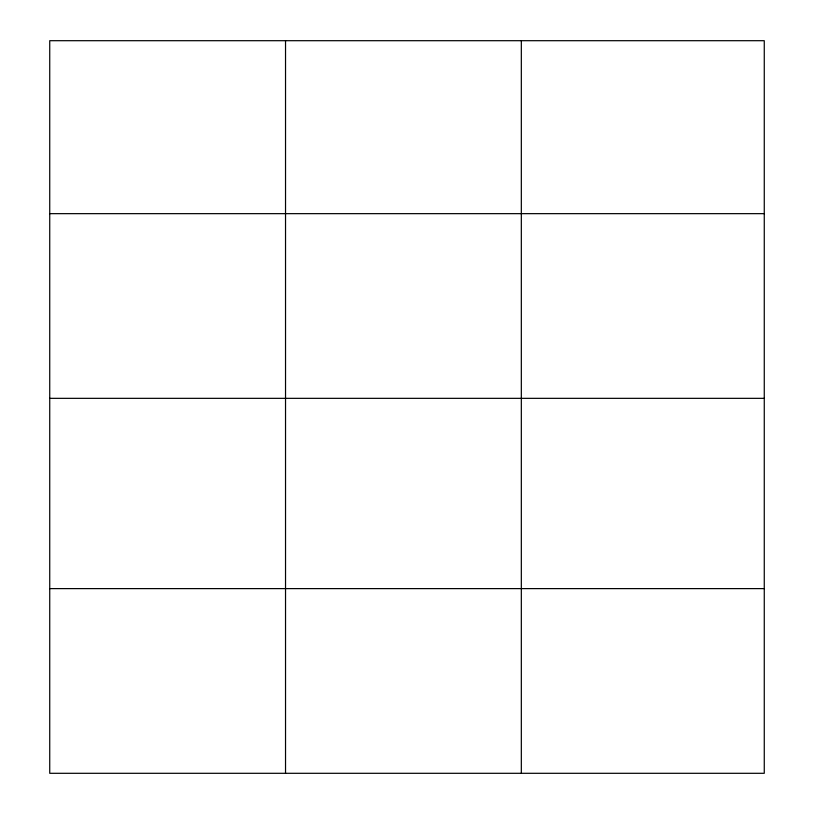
<?xml version="1.0" encoding="UTF-8"?>
<svg xmlns="http://www.w3.org/2000/svg" width="814" height="814" viewBox="0 0 814 814"><rect width="100%" height="100%" fill="white"/><g stroke="black" fill="none" stroke-linecap="round" stroke-linejoin="round"><path stroke-width="1.22" d="M764.265 398.341L764.265 40.7L49.735 40.7L49.735 773.3L764.265 773.3L764.265 398.341L49.735 398.341M49.735 213.655L764.265 213.655M49.735 588.614L764.265 588.614M521.326 40.7L521.326 773.3M285.531 40.7L285.531 773.3"/></g></svg>
